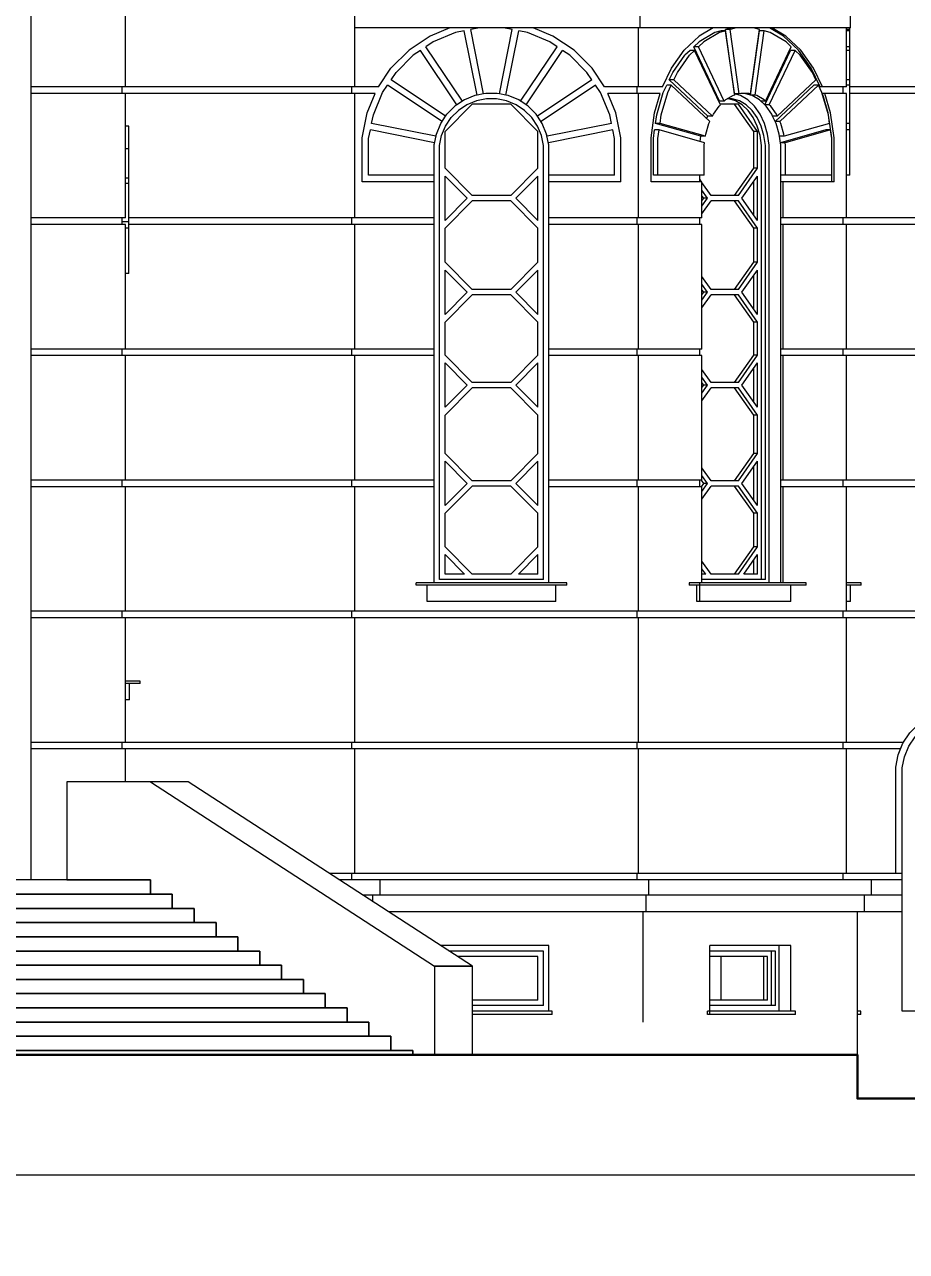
# Model space of a CAD drawing. Header units: millimetres. Extents: x -4890 to 184123, y 36 to 148549.
# Drawn here: x 157635 to 165708, y 104319 to 115549 of the extents above; entities that cross this region are included whole.
import ezdxf

# ---------------------------------------------------------------- set-up
doc = ezdxf.new("R2010")
doc.units = ezdxf.units.MM
for name, color, linetype, lineweight in [('Dimension', 4, 'Continuous', 5), ('Wall_General', 5, 'Continuous', 30), ('Wall_Satelit', 253, 'Continuous', 5)]:
    doc.layers.add(name, color=color, linetype=linetype, lineweight=lineweight)
doc.styles.add('OK300', font='isocpeur.ttf', dxfattribs={"width": 0.7, "height": 300})
doc.dimstyles.new('OK100', dxfattribs={"dimtxt": 300, "dimasz": 150, "dimexe": 150, "dimexo": 150, "dimgap": 150, "dimtad": 1, "dimdec": 0, "dimzin": 0, "dimdsep": 46, "dimtxsty": 'OK300', "dimblk": 'ARCHTICK', "dimcen": 150, "dimdle": 150, "dimclrd": 256, "dimclre": 256, "dimclrt": 256, "dimadec": 0, "dimazin": 0, "dimtfac": 1, "dimtdec": 0, "dimtofl": 0, "dimtmove": 0, "dimatfit": 3, "dimldrblk": 'DOT', "dimfxl": 1, "dimtolj": 1, "dimtzin": 0, "dimlwd": -1, "dimlwe": -1, "dimarcsym": 0})

# ---------------------------------------------------------------- blocks, each defined once
blk = doc.blocks.new('_ArchTick')
at = {"color": 0, "linetype": 'ByBlock', "const_width": 0.15}
blk.add_lwpolyline([(-0.5, -0.5), (0.5, 0.5)], dxfattribs=at)
blk = doc.blocks.new('*D118')
at = {"layer": 'Defpoints', "color": 0, "transparency": 16777216}
for p in [(175110, 105019), (138810, 104319), (175110, 104319)]:
    blk.add_point(p, dxfattribs=at)
at = {"layer": 'Dimension', "transparency": 16777216}
for p, q in [((138810, 104469), (138810, 105169)), ((175110, 104469), (175110, 105169)), ((138660, 105019), (175260, 105019))]:
    blk.add_line(p, q, dxfattribs=at)
at = {"layer": 'Dimension', "transparency": 16777216, "xscale": 150, "yscale": 150, "zscale": 150, "rotation": 180}
blk.add_blockref('_ArchTick', (138810, 105019), dxfattribs=at)
at = {"layer": 'Dimension', "transparency": 16777216, "xscale": 150, "yscale": 150, "zscale": 150}
blk.add_blockref('_ArchTick', (175110, 105019), dxfattribs=at)
at = {"layer": 'Dimension', "transparency": 16777216, "insert": (156960, 105319), "char_height": 300, "attachment_point": 5, "style": 'OK300'}
blk.add_mtext('\\A1;36300', dxfattribs=at)
blk = doc.blocks.new('_Dot')
at = {"layer": 'Dimension', "color": 0, "lineweight": -2}
blk.add_line((-0.5, 0), (-1, 0), dxfattribs=at)
at = {"layer": 'Dimension', "color": 0, "const_width": 0.5}
blk.add_lwpolyline([(-0.25, 0, 1), (0.25, 0, 1)], format="xyb", close=True, dxfattribs=at)

msp = doc.modelspace()

# ---------------------------------------------------------------- linework, layer by layer
at = {"layer": 'Wall_General'}
msp.add_lwpolyline([(184122.7, 105719), (165259.7, 105719), (165259.7, 106119), (144159.7, 106119), (144159.7, 105719), (135534.7, 105719)], dxfattribs=at)
at = {"layer": 'Wall_Satelit'}
for p, q in [((157694.7, 107719), (157694.7, 119794)), ((158559.7, 114979), (158559.7, 116119)), ((160659.7, 114979), (160659.7, 116119)), ((163270.4, 115519), (163270.4, 115669)), ((165194.7, 115519), (165194.7, 115669)), ((163270.4, 115519), (160659.7, 115519)), ((161529.1, 115519), (161348.4, 115444.1)), ((161581.5, 115475.8), (161376.8, 115391)), ((161660.8, 115491.6), (161581.5, 115475.8)), ((161777.8, 114903.1), (161660.8, 115491.6)), ((161798.9, 115519), (161719.6, 115503.2)), ((161836.7, 114914.8), (161719.6, 115503.2)), ((161982.7, 114914.8), (162099.7, 115503.2)), ((162099.7, 115503.2), (162020.5, 115519)), ((162041.5, 114903.1), (162158.6, 115491.6)), ((162237.8, 115475.8), (162158.6, 115491.6)), ((162442.6, 115391), (162237.8, 115475.8)), ((162471, 115444.1), (162290.2, 115519)), ((163255.9, 114979), (163255.9, 115519)), ((165194.7, 115519), (163270.4, 115519)), ((163954.5, 115475.8), (163809.8, 115391)), ((163938.7, 115519), (163810.9, 115444.1)), ((163996.9, 115475.8), (163852.2, 115391)), ((164010.6, 115491.6), (163954.5, 115475.8)), ((164053, 115491.6), (163996.9, 115475.8)), ((164053, 115491.6), (164010.6, 115491.6)), ((164108.2, 115519), (164052.2, 115503.2)), ((164094.6, 115503.2), (164052.2, 115503.2)), ((164134.9, 114914.8), (164052.2, 115503.2)), ((164135.8, 114903.1), (164053, 115491.6)), ((164150.6, 115519), (164094.6, 115503.2)), ((164177.4, 114914.8), (164094.6, 115503.2)), ((164279.8, 114903.1), (164362.6, 115491.6)), ((164280.6, 114914.8), (164363.4, 115503.2)), ((164363.4, 115503.2), (164307.3, 115519)), ((164322.2, 114903.1), (164405, 115491.6)), ((164405, 115491.6), (164362.6, 115491.6)), ((164461, 115475.8), (164405, 115491.6)), ((164583.5, 115444.1), (164455.7, 115519)), ((164605.8, 115391), (164461, 115475.8)), ((164604.7, 115444.1), (164476.9, 115519)), ((165159.7, 114979), (165159.7, 115519)), ((165189.7, 115503.2), (165159.7, 115503.2)), ((165189.7, 115491.6), (165159.7, 115491.6)), ((165189.7, 115503.2), (165189.7, 115519)), ((165189.7, 115491.6), (165189.7, 115503.2)), ((165189.7, 115475.8), (165189.7, 115491.6)), ((165189.7, 115391), (165189.7, 115475.8)), ((161348.4, 115444.1), (161154.3, 115314.5)), ((161376.8, 115391), (161309.6, 115346.1)), ((161642.9, 114847.2), (161309.6, 115346.1)), ((162176.4, 114847.2), (162509.7, 115346.1)), ((162509.7, 115346.1), (162442.6, 115391)), ((162665.1, 115314.5), (162471, 115444.1)), ((163810.9, 115444.1), (163673.6, 115314.5)), ((163809.8, 115391), (163762.2, 115346.1)), ((163804.7, 115346.1), (163762.2, 115346.1)), ((163998, 114847.2), (163762.2, 115346.1)), ((163852.2, 115391), (163804.7, 115346.1)), ((164040.4, 114847.2), (163804.7, 115346.1)), ((164417.6, 114847.2), (164653.3, 115346.1)), ((164720.7, 115314.5), (164583.5, 115444.1)), ((164741.9, 115314.5), (164604.7, 115444.1)), ((164653.3, 115346.1), (164605.8, 115391)), ((165189.7, 115346.1), (165159.7, 115346.1)), ((165189.7, 115346.1), (165189.7, 115391)), ((165189.7, 115312.7), (165189.7, 115346.1)), ((160989.2, 115149.4), (161154.3, 115314.5)), ((161035.8, 115111.1), (161192.5, 115267.9)), ((161259.7, 115312.7), (161192.5, 115267.9)), ((161593.1, 114813.9), (161259.7, 115312.7)), ((162226.3, 114813.9), (162559.6, 115312.7)), ((162626.8, 115267.9), (162559.6, 115312.7)), ((162783.5, 115111.1), (162626.8, 115267.9)), ((162830.1, 115149.4), (162665.1, 115314.5)), ((163556.9, 115149.4), (163673.6, 115314.5)), ((163568.7, 115111.1), (163679.5, 115267.9)), ((163611.1, 115111.1), (163721.9, 115267.9)), ((163727, 115312.7), (163679.5, 115267.9)), ((163769.4, 115312.7), (163721.9, 115267.9)), ((163769.4, 115312.7), (163727, 115312.7)), ((164005.1, 114813.9), (163769.4, 115312.7)), ((164410.4, 114813.9), (164646.1, 115312.7)), ((164452.9, 114813.9), (164688.6, 115312.7)), ((164688.6, 115312.7), (164646.1, 115312.7)), ((164736.1, 115267.9), (164688.6, 115312.7)), ((164837.4, 115149.4), (164720.7, 115314.5)), ((164846.9, 115111.1), (164736.1, 115267.9)), ((164858.6, 115149.4), (164741.9, 115314.5)), ((165189.7, 115312.7), (165159.7, 115312.7)), ((165189.7, 115267.9), (165189.7, 115312.7)), ((165189.7, 115111.1), (165189.7, 115267.9)), ((160875.4, 114979), (160989.2, 115149.4)), ((160990.9, 115044), (161035.8, 115111.1)), ((162828.4, 115044), (162783.5, 115111.1)), ((162944, 114979), (162830.1, 115149.4)), ((163476.4, 114979), (163556.9, 115149.4)), ((163536.9, 115044), (163568.7, 115111.1)), ((163579.3, 115044), (163611.1, 115111.1)), ((164917.9, 114979), (164837.4, 115149.4)), ((164878.6, 115044), (164846.9, 115111.1)), ((164939.1, 114979), (164858.6, 115149.4)), ((165189.7, 115044), (165189.7, 115111.1)), ((161489.8, 114710.6), (160990.9, 115044)), ((162828.4, 115044), (162329.5, 114710.6)), ((163579.3, 115044), (163536.9, 115044)), ((163889.7, 114710.6), (163536.9, 115044)), ((163932.1, 114710.6), (163579.3, 115044)), ((164878.6, 115044), (164525.9, 114710.6)), ((165189.7, 115044), (165159.7, 115044)), ((165189.7, 114994.1), (165189.7, 115044)), ((158559.7, 114979), (157694.7, 114979)), ((158559.7, 114919), (157694.7, 114919)), ((158529.7, 114919), (158529.7, 114979)), ((160659.7, 114979), (158559.7, 114979)), ((158559.7, 113779), (158559.7, 114919)), ((160659.7, 114919), (158559.7, 114919)), ((160629.7, 114919), (160629.7, 114979)), ((160875.4, 114979), (160659.7, 114979)), ((160659.7, 113779), (160659.7, 114919)), ((160844.5, 114919), (160659.7, 114919)), ((160770.2, 114739.6), (160844.5, 114919)), ((160827.9, 114722.1), (160912.7, 114926.9)), ((160912.7, 114926.9), (160957.6, 114994.1)), ((161456.5, 114660.7), (160957.6, 114994.1)), ((161756.5, 114898.8), (161661, 114859.3)), ((161777.8, 114903.1), (161756.5, 114898.8)), ((161836.7, 114914.8), (161777.8, 114903.1)), ((161858, 114919), (161836.7, 114914.8)), ((161961.4, 114919), (161858, 114919)), ((161982.7, 114914.8), (161961.4, 114919)), ((162041.5, 114903.1), (161982.7, 114914.8)), ((162062.8, 114898.8), (162041.5, 114903.1)), ((162158.4, 114859.3), (162062.8, 114898.8)), ((162861.7, 114994.1), (162362.9, 114660.7)), ((162906.6, 114926.9), (162861.7, 114994.1)), ((162991.4, 114722.1), (162906.6, 114926.9)), ((163255.9, 114979), (162944, 114979)), ((163255.9, 114919), (162974.8, 114919)), ((163049.1, 114739.6), (162974.8, 114919)), ((163243.4, 114919), (163243.4, 114979)), ((163476.4, 114979), (163255.9, 114979)), ((163255.9, 113779), (163255.9, 114919)), ((163454.6, 114919), (163255.9, 114919)), ((163402.1, 114739.6), (163454.6, 114919)), ((163421.6, 114722.1), (163481.6, 114926.9)), ((163464.1, 114722.1), (163524, 114926.9)), ((163481.6, 114926.9), (163513.3, 114994.1)), ((163555.8, 114994.1), (163513.3, 114994.1)), ((163524, 114926.9), (163555.8, 114994.1)), ((163908.5, 114660.7), (163555.8, 114994.1)), ((164120.7, 114898.8), (164053.1, 114859.3)), ((164135.8, 114903.1), (164120.7, 114898.8)), ((164188.8, 114898.8), (164134.2, 114914.2)), ((164177.4, 114914.8), (164134.9, 114914.8)), ((164192.4, 114919), (164177.4, 114914.8)), ((164256.3, 114859.3), (164188.8, 114898.8)), ((164265.5, 114919), (164192.4, 114919)), ((164238.2, 114914.8), (164223.1, 114919)), ((164280.6, 114914.8), (164238.2, 114914.8)), ((164279.8, 114903.1), (164238.2, 114914.8)), ((164280.6, 114914.8), (164265.5, 114919)), ((164322.2, 114903.1), (164279.8, 114903.1)), ((164294.8, 114898.8), (164279.8, 114903.1)), ((164294.8, 114898.8), (164279.9, 114903.1)), ((164362.4, 114859.3), (164294.8, 114898.8)), ((164337.3, 114898.8), (164322.2, 114903.1)), ((164404.8, 114859.3), (164337.3, 114898.8)), ((164859.8, 114994.1), (164507, 114660.7)), ((164902.2, 114994.1), (164549.4, 114660.7)), ((164902.2, 114994.1), (164859.8, 114994.1)), ((164933.9, 114926.9), (164902.2, 114994.1)), ((164939.1, 114979), (164917.9, 114979)), ((164993.9, 114722.1), (164933.9, 114926.9)), ((165159.7, 114979), (164939.1, 114979)), ((164961, 114919), (164939.7, 114919)), ((164992.3, 114739.6), (164939.7, 114919)), ((165159.7, 114919), (164961, 114919)), ((165013.5, 114739.6), (164961, 114919)), ((165129.7, 114919), (165129.7, 114979)), ((165189.7, 114994.1), (165159.7, 114994.1)), ((165159.7, 113779), (165159.7, 114919)), ((165189.7, 114926.9), (165189.7, 114994.1)), ((167229.7, 114979), (165189.7, 114979)), ((165189.7, 114722.1), (165189.7, 114926.9)), ((167064.7, 114919), (165189.7, 114919)), ((161484.7, 114570.1), (161733.6, 114819)), ((161501.9, 114728.7), (161575, 114801.8)), ((161593.1, 114813.9), (161575, 114801.8)), ((161661, 114859.3), (161593.1, 114813.9)), ((161684.7, 114815), (161606.9, 114763)), ((161661, 114859.3), (161642.9, 114847.2)), ((161771.1, 114850.7), (161684.7, 114815)), ((162085.7, 114819), (161733.6, 114819)), ((161862.9, 114869), (161771.1, 114850.7)), ((161956.5, 114869), (161862.9, 114869)), ((162048.2, 114850.7), (161956.5, 114869)), ((162134.7, 114815), (162048.2, 114850.7)), ((162334.7, 114570.1), (162085.7, 114819)), ((162212.5, 114763), (162134.7, 114815)), ((162226.3, 114813.9), (162158.4, 114859.3)), ((162176.4, 114847.2), (162158.4, 114859.3)), ((162244.3, 114801.8), (162226.3, 114813.9)), ((162317.5, 114728.7), (162244.3, 114801.8)), ((163940.6, 114728.7), (163992.3, 114801.8)), ((163998, 114847.2), (163992, 114841.6)), ((164005.1, 114813.9), (163992.3, 114801.8)), ((164040.4, 114847.2), (163998, 114847.2)), ((164169.6, 114819), (164002.7, 114819)), ((164053.1, 114859.3), (164040.4, 114847.2)), ((164113.6, 114869), (164069.8, 114869)), ((164143.1, 114850.7), (164078.2, 114869)), ((164178.5, 114850.7), (164113.6, 114869)), ((164310.3, 114570.1), (164134.3, 114819)), ((164204.2, 114815), (164143.1, 114850.7)), ((164345.7, 114570.1), (164169.6, 114819)), ((164239.6, 114815), (164178.5, 114850.7)), ((164259.2, 114763), (164204.2, 114815)), ((164294.6, 114763), (164239.6, 114815)), ((164317.1, 114801.8), (164256.3, 114859.3)), ((164368.8, 114728.7), (164317.1, 114801.8)), ((164410.4, 114813.9), (164362.4, 114859.3)), ((164375.2, 114847.2), (164362.4, 114859.3)), ((164417.6, 114847.2), (164375.2, 114847.2)), ((164417.6, 114847.2), (164404.8, 114859.3)), ((164452.9, 114813.9), (164410.4, 114813.9)), ((164423.2, 114801.8), (164410.4, 114813.9)), ((164423.2, 114801.8), (164410.4, 114813.9)), ((164474.9, 114728.7), (164423.2, 114801.8)), ((164465.6, 114801.8), (164452.9, 114813.9)), ((164517.3, 114728.7), (164465.6, 114801.8)), ((160724.7, 114510.7), (160770.2, 114739.6)), ((160812.1, 114642.9), (160827.9, 114722.1)), ((161444.4, 114642.7), (161489.8, 114710.6)), ((161444.4, 114642.7), (161456.5, 114660.7)), ((161488.7, 114619), (161540.7, 114696.8)), ((161489.8, 114710.6), (161501.9, 114728.7)), ((161606.9, 114763), (161540.7, 114696.8)), ((162278.6, 114696.8), (162212.5, 114763)), ((162330.6, 114619), (162278.6, 114696.8)), ((162329.5, 114710.6), (162317.5, 114728.7)), ((162374.9, 114642.7), (162329.5, 114710.6)), ((162374.9, 114642.7), (162362.9, 114660.7)), ((163007.2, 114642.9), (162991.4, 114722.1)), ((163094.7, 114510.7), (163049.1, 114739.6)), ((163369.8, 114510.7), (163402.1, 114739.6)), ((163410.5, 114642.9), (163421.6, 114722.1)), ((163452.9, 114642.9), (163464.1, 114722.1)), ((163879.2, 114688.5), (163889.7, 114710.6)), ((163932.1, 114710.6), (163889.7, 114710.6)), ((163900, 114642.7), (163908.5, 114660.7)), ((163932.1, 114710.6), (163940.6, 114728.7)), ((164306, 114696.8), (164259.2, 114763)), ((164341.4, 114696.8), (164294.6, 114763)), ((164342.8, 114619), (164306, 114696.8)), ((164378.1, 114619), (164341.4, 114696.8)), ((164409.5, 114642.7), (164368.8, 114728.7)), ((164483.4, 114710.6), (164474.9, 114728.7)), ((164483.4, 114710.6), (164474.9, 114728.7)), ((164525.9, 114710.6), (164483.4, 114710.6)), ((164515.5, 114642.7), (164483.4, 114710.6)), ((164549.4, 114660.7), (164507, 114660.7)), ((164515.5, 114642.7), (164507, 114660.7)), ((164525.9, 114710.6), (164517.3, 114728.7)), ((164558, 114642.7), (164549.4, 114660.7)), ((165024.5, 114510.7), (164992.3, 114739.6)), ((165005.1, 114642.9), (164993.9, 114722.1)), ((165045.7, 114510.7), (165013.5, 114739.6)), ((165189.7, 114642.9), (165189.7, 114722.1)), ((158589.7, 114619), (158559.7, 114619)), ((158589.7, 114603.2), (158589.7, 114619)), ((158589.7, 114591.6), (158589.7, 114603.2)), ((158589.7, 114575.8), (158589.7, 114591.6)), ((158589.7, 114491), (158589.7, 114575.8)), ((160784.7, 114504.8), (160800.4, 114584.1)), ((161388.9, 114467), (160800.4, 114584.1)), ((161400.6, 114525.9), (160812.1, 114642.9)), ((161384.7, 114445.7), (161404.8, 114547.1)), ((161400.6, 114525.9), (161404.8, 114547.1)), ((161404.8, 114547.1), (161444.4, 114642.7)), ((161452.9, 114532.6), (161488.7, 114619)), ((161484.7, 114233), (161484.7, 114570.1)), ((162366.4, 114532.6), (162330.6, 114619)), ((162334.7, 114233), (162334.7, 114570.1)), ((162414.5, 114547.1), (162374.9, 114642.7)), ((162434.7, 114445.7), (162414.5, 114547.1)), ((162418.7, 114525.9), (162414.5, 114547.1)), ((163007.2, 114642.9), (162418.7, 114525.9)), ((163018.9, 114584.1), (162430.4, 114467)), ((163034.7, 114504.8), (163018.9, 114584.1)), ((163391.1, 114504.8), (163402.2, 114584.1)), ((163444.6, 114584.1), (163402.2, 114584.1)), ((163452.9, 114642.9), (163410.5, 114642.9)), ((163826.6, 114525.9), (163410.5, 114642.9)), ((163433.5, 114504.8), (163444.6, 114584.1)), ((163860.7, 114467), (163444.6, 114584.1)), ((163869, 114525.9), (163452.9, 114642.9)), ((163869, 114525.9), (163872, 114547.1)), ((163872, 114547.1), (163900, 114642.7)), ((164310.3, 114233), (164310.3, 114570.1)), ((164345.7, 114570.1), (164310.3, 114570.1)), ((164368.1, 114532.6), (164342.8, 114619)), ((164345.7, 114233), (164345.7, 114570.1)), ((164403.5, 114532.6), (164378.1, 114619)), ((164437.5, 114547.1), (164409.5, 114642.7)), ((164451.7, 114445.7), (164437.5, 114547.1)), ((164543.5, 114547.1), (164515.5, 114642.7)), ((164557.8, 114445.7), (164543.5, 114547.1)), ((164546.5, 114525.9), (164543.5, 114547.1)), ((164970.9, 114584.1), (164554.8, 114467)), ((164586, 114547.1), (164558, 114642.7)), ((164588.9, 114525.9), (164586, 114547.1)), ((165005.1, 114642.9), (164588.9, 114525.9)), ((165013.3, 114584.1), (164597.2, 114467)), ((165013.3, 114584.1), (164970.9, 114584.1)), ((165024.5, 114504.8), (165013.3, 114584.1)), ((165189.7, 114642.9), (165159.7, 114642.9)), ((165189.7, 114584.1), (165159.7, 114584.1)), ((165189.7, 114584.1), (165189.7, 114642.9)), ((165189.7, 114504.8), (165189.7, 114584.1)), ((158589.7, 114446.1), (158589.7, 114491)), ((158589.7, 114412.7), (158589.7, 114446.1)), ((160724.7, 114109), (160724.7, 114510.7)), ((160784.7, 114169), (160784.7, 114504.8)), ((161384.7, 114445.7), (161388.9, 114467)), ((161384.7, 114169), (161384.7, 114445.7)), ((161434.7, 114440.8), (161452.9, 114532.6)), ((161434.7, 110469), (161434.7, 114440.8)), ((162384.7, 114440.8), (162366.4, 114532.6)), ((162384.7, 110469), (162384.7, 114440.8)), ((162434.7, 114445.7), (162430.4, 114467)), ((162434.7, 114169), (162434.7, 114445.7)), ((163034.7, 114169), (163034.7, 114504.8)), ((163094.7, 114109), (163094.7, 114510.7)), ((163369.8, 114109), (163369.8, 114510.7)), ((163391.1, 114169), (163391.1, 114504.8)), ((163433.5, 114169), (163433.5, 114504.8)), ((163819.9, 114478.5), (163826.6, 114525.9)), ((163869, 114525.9), (163826.6, 114525.9)), ((163857.8, 114445.7), (163860.7, 114467)), ((163857.8, 114169), (163857.8, 114445.7)), ((164381, 114440.8), (164368.1, 114532.6)), ((164381, 110469), (164381, 114440.8)), ((164416.4, 114440.8), (164403.5, 114532.6)), ((164416.4, 110469), (164416.4, 114440.8)), ((164451.7, 110439), (164451.7, 114445.7)), ((164588.9, 114525.9), (164546.5, 114525.9)), ((164597.2, 114467), (164554.8, 114467)), ((164557.8, 114445.7), (164554.8, 114467)), ((164557.8, 110439), (164557.8, 114445.7)), ((164600.2, 114445.7), (164597.2, 114467)), ((164600.2, 114169), (164600.2, 114445.7)), ((165024.5, 114169), (165024.5, 114504.8)), ((165045.7, 114109), (165045.7, 114510.7)), ((165189.7, 114169), (165189.7, 114504.8)), ((158589.7, 114412.7), (158559.7, 114412.7)), ((158589.7, 114367.9), (158589.7, 114412.7)), ((158589.7, 114211.1), (158589.7, 114367.9)), ((158589.7, 114144), (158589.7, 114211.1)), ((161733.6, 113984), (161484.7, 114233)), ((162334.7, 114233), (162085.7, 113984)), ((164134.3, 113984), (164310.3, 114233)), ((164169.6, 113984), (164345.7, 114233)), ((164345.7, 114233), (164310.3, 114233)), ((158589.7, 114144), (158559.7, 114144)), ((158589.7, 114094.1), (158589.7, 114144)), ((161384.7, 114109), (160724.7, 114109)), ((161384.7, 114169), (160784.7, 114169)), ((161384.7, 114109), (161384.7, 114169)), ((161384.7, 113779), (161384.7, 114109)), ((161484.7, 113755.8), (161484.7, 114162.3)), ((161687.9, 113959), (161484.7, 114162.3)), ((162131.4, 113959), (162334.7, 114162.3)), ((162334.7, 113755.8), (162334.7, 114162.3)), ((162434.7, 114109), (162434.7, 114169)), ((163034.7, 114169), (162434.7, 114169)), ((162434.7, 113779), (162434.7, 114109)), ((163094.7, 114109), (162434.7, 114109)), ((163836.5, 114109), (163369.8, 114109)), ((163433.5, 114169), (163391.1, 114169)), ((163857.8, 114169), (163433.5, 114169)), ((163815.3, 114109), (163815.3, 114169)), ((163832.3, 114109), (163815.3, 114133)), ((163836.5, 113779), (163836.5, 114109)), ((163920.7, 113984), (163836.5, 114103)), ((164201.9, 113959), (164345.7, 114162.3)), ((164310.3, 113805.8), (164310.3, 114112.3)), ((164345.7, 113755.8), (164345.7, 114162.3)), ((164600.2, 114169), (164557.8, 114169)), ((164579, 114109), (164557.8, 114109)), ((164579, 113779), (164579, 114109)), ((165045.7, 114109), (164579, 114109)), ((165024.5, 114169), (164600.2, 114169)), ((165024.5, 114109), (165024.5, 114169)), ((165189.7, 114169), (165159.7, 114169)), ((158589.7, 114094.1), (158559.7, 114094.1)), ((158589.7, 114026.9), (158589.7, 114094.1)), ((158589.7, 113822.1), (158589.7, 114026.9)), ((163888.3, 113959), (163836.5, 114032.3)), ((161484.7, 113755.8), (161687.9, 113959)), ((161484.7, 113685.1), (161733.6, 113934)), ((162085.7, 113984), (161733.6, 113984)), ((162085.7, 113934), (161733.6, 113934)), ((162334.7, 113685.1), (162085.7, 113934)), ((162334.7, 113755.8), (162131.4, 113959)), ((163853, 113959), (163836.5, 113982.3)), ((163836.5, 113885.8), (163888.3, 113959)), ((163836.5, 113935.8), (163853, 113959)), ((163836.5, 113815.1), (163920.7, 113934)), ((163888.3, 113959), (163853, 113959)), ((164169.6, 113984), (163920.7, 113984)), ((164169.6, 113934), (163920.7, 113934)), ((164310.3, 113685.1), (164134.3, 113934)), ((164345.7, 113685.1), (164169.6, 113934)), ((164345.7, 113755.8), (164201.9, 113959)), ((158559.7, 113779), (157694.7, 113779)), ((158529.7, 113719), (158529.7, 113779)), ((158589.7, 113742.9), (158589.7, 113822.1)), ((160659.7, 113779), (158589.7, 113779)), ((160629.7, 113719), (160629.7, 113779)), ((161384.7, 113779), (160659.7, 113779)), ((161384.7, 113719), (161384.7, 113779)), ((162434.7, 113719), (162434.7, 113779)), ((163255.9, 113779), (162434.7, 113779)), ((163243.4, 113719), (163243.4, 113779)), ((163836.5, 113779), (163255.9, 113779)), ((163815.3, 113719), (163815.3, 113779)), ((164579, 113779), (164557.8, 113779)), ((165159.7, 113779), (164579, 113779)), ((165129.7, 113719), (165129.7, 113779)), ((171159.7, 113779), (165159.7, 113779)), ((158559.7, 113719), (157694.7, 113719)), ((158589.7, 113742.9), (158529.7, 113742.9)), ((158559.7, 112579), (158559.7, 113719)), ((158589.7, 113684.1), (158559.7, 113684.1)), ((158589.7, 113684.1), (158589.7, 113742.9)), ((160659.7, 113719), (158589.7, 113719)), ((158589.7, 113604.8), (158589.7, 113684.1)), ((160659.7, 112579), (160659.7, 113719)), ((161384.7, 113719), (160659.7, 113719)), ((161384.7, 112579), (161384.7, 113719)), ((161484.7, 113373), (161484.7, 113685.1)), ((162334.7, 113373), (162334.7, 113685.1)), ((162434.7, 112579), (162434.7, 113719)), ((163255.9, 113719), (162434.7, 113719)), ((163255.9, 112579), (163255.9, 113719)), ((163836.5, 113719), (163255.9, 113719)), ((163836.5, 112579), (163836.5, 113719)), ((164310.3, 113373), (164310.3, 113685.1)), ((164345.7, 113685.1), (164310.3, 113685.1)), ((164345.7, 113373), (164345.7, 113685.1)), ((164579, 113719), (164557.8, 113719)), ((164579, 112579), (164579, 113719)), ((165159.7, 113719), (164579, 113719)), ((165159.7, 112579), (165159.7, 113719)), ((167374.1, 113719), (165159.7, 113719)), ((158589.7, 113269), (158589.7, 113604.8)), ((161733.6, 113124), (161484.7, 113373)), ((162334.7, 113373), (162085.7, 113124)), ((164134.3, 113124), (164310.3, 113373)), ((164169.6, 113124), (164345.7, 113373)), ((164345.7, 113373), (164310.3, 113373)), ((158589.7, 113269), (158559.7, 113269)), ((161484.7, 112895.8), (161484.7, 113302.3)), ((161687.9, 113099), (161484.7, 113302.3)), ((162131.4, 113099), (162334.7, 113302.3)), ((162334.7, 112895.8), (162334.7, 113302.3)), ((163920.7, 113124), (163836.5, 113243)), ((164201.9, 113099), (164345.7, 113302.3)), ((164310.3, 112945.8), (164310.3, 113252.3)), ((164345.7, 112895.8), (164345.7, 113302.3)), ((161484.7, 112895.8), (161687.9, 113099)), ((162085.7, 113124), (161733.6, 113124)), ((162334.7, 112895.8), (162131.4, 113099)), ((163888.3, 113099), (163836.5, 113172.3)), ((163853, 113099), (163836.5, 113122.3)), ((163836.5, 113025.8), (163888.3, 113099)), ((163836.5, 113075.8), (163853, 113099)), ((163888.3, 113099), (163853, 113099)), ((164169.6, 113124), (163920.7, 113124)), ((164345.7, 112895.8), (164201.9, 113099)), ((161484.7, 112825.1), (161733.6, 113074)), ((162085.7, 113074), (161733.6, 113074)), ((162334.7, 112825.1), (162085.7, 113074)), ((163836.5, 112955.1), (163920.7, 113074)), ((164169.6, 113074), (163920.7, 113074)), ((164310.3, 112825.1), (164134.3, 113074)), ((164345.7, 112825.1), (164169.6, 113074)), ((161484.7, 112523), (161484.7, 112825.1)), ((162334.7, 112523), (162334.7, 112825.1)), ((164310.3, 112523), (164310.3, 112825.1)), ((164345.7, 112825.1), (164310.3, 112825.1)), ((164345.7, 112523), (164345.7, 112825.1)), ((158559.7, 112579), (157694.7, 112579)), ((158529.7, 112519), (158529.7, 112579)), ((160659.7, 112579), (158559.7, 112579)), ((160629.7, 112519), (160629.7, 112579)), ((161384.7, 112579), (160659.7, 112579)), ((161384.7, 112519), (161384.7, 112579)), ((162434.7, 112519), (162434.7, 112579)), ((163255.9, 112579), (162434.7, 112579)), ((163243.4, 112519), (163243.4, 112579)), ((163836.5, 112579), (163255.9, 112579)), ((163815.3, 112519), (163815.3, 112579)), ((164579, 112579), (164557.8, 112579)), ((165159.7, 112579), (164579, 112579)), ((165129.7, 112519), (165129.7, 112579)), ((166569.7, 112579), (165159.7, 112579)), ((158559.7, 112519), (157694.7, 112519)), ((158559.7, 111379), (158559.7, 112519)), ((160659.7, 112519), (158559.7, 112519)), ((160659.7, 111379), (160659.7, 112519)), ((161384.7, 112519), (160659.7, 112519)), ((161384.7, 111379), (161384.7, 112519)), ((161733.6, 112274), (161484.7, 112523)), ((161484.7, 112045.8), (161484.7, 112452.3)), ((161687.9, 112249), (161484.7, 112452.3)), ((162334.7, 112523), (162085.7, 112274)), ((162131.4, 112249), (162334.7, 112452.3)), ((162334.7, 112045.8), (162334.7, 112452.3)), ((162434.7, 111379), (162434.7, 112519)), ((163255.9, 112519), (162434.7, 112519)), ((163255.9, 111379), (163255.9, 112519)), ((163836.5, 112519), (163255.9, 112519)), ((163836.5, 111379), (163836.5, 112519)), ((164134.3, 112274), (164310.3, 112523)), ((164169.6, 112274), (164345.7, 112523)), ((164201.9, 112249), (164345.7, 112452.3)), ((164345.7, 112523), (164310.3, 112523)), ((164345.7, 112045.8), (164345.7, 112452.3)), ((164579, 112519), (164557.8, 112519)), ((164579, 111379), (164579, 112519)), ((165159.7, 112519), (164579, 112519)), ((165159.7, 111379), (165159.7, 112519)), ((166569.7, 112519), (165159.7, 112519)), ((163920.7, 112274), (163836.5, 112393)), ((163888.3, 112249), (163836.5, 112322.3)), ((164310.3, 112095.8), (164310.3, 112402.3)), ((161484.7, 112045.8), (161687.9, 112249)), ((161484.7, 111975.1), (161733.6, 112224)), ((162085.7, 112274), (161733.6, 112274)), ((162085.7, 112224), (161733.6, 112224)), ((162334.7, 111975.1), (162085.7, 112224)), ((162334.7, 112045.8), (162131.4, 112249)), ((163853, 112249), (163836.5, 112272.3)), ((163836.5, 112175.8), (163888.3, 112249)), ((163836.5, 112225.8), (163853, 112249)), ((163836.5, 112105.1), (163920.7, 112224)), ((163888.3, 112249), (163853, 112249)), ((164169.6, 112274), (163920.7, 112274)), ((164169.6, 112224), (163920.7, 112224)), ((164310.3, 111975.1), (164134.3, 112224)), ((164345.7, 111975.1), (164169.6, 112224)), ((164345.7, 112045.8), (164201.9, 112249)), ((161484.7, 111623), (161484.7, 111975.1)), ((162334.7, 111623), (162334.7, 111975.1)), ((164310.3, 111623), (164310.3, 111975.1)), ((164345.7, 111975.1), (164310.3, 111975.1)), ((164345.7, 111623), (164345.7, 111975.1)), ((161733.6, 111374), (161484.7, 111623)), ((161484.7, 111145.8), (161484.7, 111552.3)), ((161687.9, 111349), (161484.7, 111552.3)), ((162334.7, 111623), (162085.7, 111374)), ((162131.4, 111349), (162334.7, 111552.3)), ((162334.7, 111145.8), (162334.7, 111552.3)), ((164134.3, 111374), (164310.3, 111623)), ((164169.6, 111374), (164345.7, 111623)), ((164201.9, 111349), (164345.7, 111552.3)), ((164345.7, 111623), (164310.3, 111623)), ((164345.7, 111145.8), (164345.7, 111552.3)), ((163920.7, 111374), (163836.5, 111493)), ((163888.3, 111349), (163836.5, 111422.3)), ((164310.3, 111195.8), (164310.3, 111502.3)), ((158559.7, 111379), (157694.7, 111379)), ((158559.7, 111319), (157694.7, 111319)), ((158529.7, 111319), (158529.7, 111379)), ((160659.7, 111379), (158559.7, 111379)), ((158559.7, 110179), (158559.7, 111319)), ((160659.7, 111319), (158559.7, 111319)), ((160629.7, 111319), (160629.7, 111379)), ((161384.7, 111379), (160659.7, 111379)), ((160659.7, 110179), (160659.7, 111319)), ((161384.7, 111319), (160659.7, 111319)), ((161384.7, 111319), (161384.7, 111379)), ((161384.7, 110439), (161384.7, 111319)), ((161484.7, 111145.8), (161687.9, 111349)), ((161484.7, 111075.1), (161733.6, 111324)), ((162085.7, 111374), (161733.6, 111374)), ((162085.7, 111324), (161733.6, 111324)), ((162334.7, 111075.1), (162085.7, 111324)), ((162334.7, 111145.8), (162131.4, 111349)), ((162434.7, 111319), (162434.7, 111379)), ((163255.9, 111379), (162434.7, 111379)), ((162434.7, 110439), (162434.7, 111319)), ((163255.9, 111319), (162434.7, 111319)), ((163243.4, 111319), (163243.4, 111379)), ((163836.5, 111379), (163255.9, 111379)), ((163255.9, 110179), (163255.9, 111319)), ((163836.5, 111319), (163255.9, 111319)), ((163815.3, 111319), (163815.3, 111379)), ((163853, 111349), (163831.8, 111379)), ((163831.8, 111319), (163853, 111349)), ((163836.5, 111275.8), (163888.3, 111349)), ((163836.5, 111205.1), (163920.7, 111324)), ((163836.5, 110439), (163836.5, 111319)), ((163888.3, 111349), (163853, 111349)), ((164169.6, 111374), (163920.7, 111374)), ((164169.6, 111324), (163920.7, 111324)), ((164310.3, 111075.1), (164134.3, 111324)), ((164345.7, 111075.1), (164169.6, 111324)), ((164345.7, 111145.8), (164201.9, 111349)), ((164579, 111379), (164557.8, 111379)), ((164557.8, 110439), (164557.8, 111319)), ((164579, 111319), (164557.8, 111319)), ((165159.7, 111379), (164579, 111379)), ((164579, 110439), (164579, 111319)), ((165159.7, 111319), (164579, 111319)), ((165129.7, 111319), (165129.7, 111379)), ((167229.7, 111379), (165159.7, 111379)), ((165159.7, 110179), (165159.7, 111319)), ((167229.7, 111319), (165159.7, 111319)), ((161484.7, 110768), (161484.7, 111075.1)), ((162334.7, 110768), (162334.7, 111075.1)), ((164310.3, 110768), (164310.3, 111075.1)), ((164345.7, 111075.1), (164310.3, 111075.1)), ((164345.7, 110768), (164345.7, 111075.1)), ((161733.6, 110519), (161484.7, 110768)), ((162334.7, 110768), (162085.7, 110519)), ((164134.3, 110519), (164310.3, 110768)), ((164169.6, 110519), (164345.7, 110768)), ((164345.7, 110768), (164310.3, 110768)), ((161484.7, 110519), (161484.7, 110697.3)), ((161662.9, 110519), (161484.7, 110697.3)), ((162156.4, 110519), (162334.7, 110697.3)), ((162334.7, 110519), (162334.7, 110697.3)), ((163920.7, 110519), (163836.5, 110638)), ((164219.6, 110519), (164345.7, 110697.3)), ((164310.3, 110519), (164310.3, 110647.3)), ((164345.7, 110519), (164345.7, 110697.3)), ((161662.9, 110519), (161484.7, 110519)), ((162085.7, 110519), (161733.6, 110519)), ((162334.7, 110519), (162156.4, 110519)), ((163870.7, 110519), (163836.5, 110567.3)), ((163870.7, 110519), (163836.5, 110519)), ((164169.6, 110519), (163920.7, 110519)), ((164345.7, 110519), (164219.6, 110519)), ((161219.7, 110419), (161219.7, 110439)), ((162599.7, 110439), (161219.7, 110439)), ((162599.7, 110419), (161219.7, 110419)), ((161319.7, 110269), (161319.7, 110419)), ((162384.7, 110469), (161434.7, 110469)), ((162499.7, 110269), (162499.7, 110419)), ((162599.7, 110419), (162599.7, 110439)), ((163815.3, 110439), (163719.9, 110439)), ((163719.9, 110439), (163719.9, 110419)), ((163815.3, 110419), (163719.9, 110419)), ((163790.6, 110269), (163790.6, 110419)), ((163815.3, 110419), (163815.3, 110439)), ((164791.1, 110439), (163815.3, 110439)), ((163815.3, 110269), (163815.3, 110419)), ((164791.1, 110419), (163815.3, 110419)), ((164416.4, 110469), (163836.5, 110469)), ((164649.7, 110269), (164649.7, 110419)), ((164791.1, 110419), (164791.1, 110439)), ((165294.7, 110439), (165159.7, 110439)), ((165294.7, 110419), (165159.7, 110419)), ((165194.7, 110269), (165194.7, 110419)), ((165294.7, 110419), (165294.7, 110439)), ((158559.7, 110179), (157694.7, 110179)), ((158529.7, 110119), (158529.7, 110179)), ((160659.7, 110179), (158559.7, 110179)), ((160629.7, 110119), (160629.7, 110179)), ((163255.9, 110179), (160659.7, 110179)), ((162499.7, 110269), (161319.7, 110269)), ((163243.4, 110119), (163243.4, 110179)), ((165159.7, 110179), (163255.9, 110179)), ((163815.3, 110269), (163790.6, 110269)), ((164649.7, 110269), (163815.3, 110269)), ((165129.7, 110119), (165129.7, 110179)), ((165194.7, 110269), (165159.7, 110269)), ((167229.7, 110179), (165159.7, 110179)), ((158559.7, 110119), (157694.7, 110119)), ((158559.7, 108979), (158559.7, 110119)), ((160659.7, 110119), (158559.7, 110119)), ((160659.7, 108979), (160659.7, 110119)), ((163255.9, 110119), (160659.7, 110119)), ((163255.9, 108979), (163255.9, 110119)), ((165159.7, 110119), (163255.9, 110119)), ((165159.7, 108979), (165159.7, 110119)), ((167229.7, 110119), (165159.7, 110119)), ((158694.7, 109539), (158559.7, 109539)), ((158694.7, 109519), (158559.7, 109519)), ((158594.7, 109369), (158594.7, 109519)), ((158694.7, 109519), (158694.7, 109539)), ((158594.7, 109369), (158559.7, 109369)), ((158559.7, 108979), (157694.7, 108979)), ((158529.7, 108919), (158529.7, 108979)), ((160659.7, 108979), (158559.7, 108979)), ((160629.7, 108919), (160629.7, 108979)), ((163255.9, 108979), (160659.7, 108979)), ((163243.4, 108919), (163243.4, 108979)), ((165159.7, 108979), (163255.9, 108979)), ((165129.7, 108919), (165129.7, 108979)), ((165681.5, 108979), (165159.7, 108979)), ((158559.7, 108919), (157694.7, 108919)), ((158559.7, 108619), (158559.7, 108919)), ((160659.7, 108919), (158559.7, 108919)), ((160659.7, 107779), (160659.7, 108919)), ((163255.9, 108919), (160659.7, 108919)), ((163255.9, 107779), (163255.9, 108919)), ((165159.7, 108919), (163255.9, 108919)), ((165159.7, 107779), (165159.7, 108919)), ((165654.7, 108919), (165159.7, 108919)), ((160659.7, 107779), (160426.6, 107779)), ((160889.7, 107719), (160518.9, 107719)), ((160629.7, 107719), (160629.7, 107779)), ((163255.9, 107779), (160659.7, 107779)), ((160889.7, 107579), (160889.7, 107719)), ((163351.1, 107719), (160889.7, 107719)), ((163243.4, 107719), (163243.4, 107779)), ((165159.7, 107779), (163255.9, 107779)), ((163351.1, 107579), (163351.1, 107719)), ((165389.7, 107719), (163351.1, 107719)), ((165129.7, 107719), (165129.7, 107779)), ((165669.7, 107779), (165159.7, 107779)), ((165389.7, 107579), (165389.7, 107719)), ((165669.7, 107719), (165389.7, 107719)), ((160889.7, 107579), (160734.3, 107579)), ((160824.7, 107520.3), (160824.7, 107579)), ((163351.1, 107579), (160889.7, 107579)), ((163324.2, 107429), (163324.2, 107579)), ((165389.7, 107579), (163351.1, 107579)), ((165324.7, 107429), (165324.7, 107579)), ((165669.7, 107579), (165389.7, 107579)), ((163324.2, 107429), (160965.2, 107429)), ((163297.3, 106419), (163297.3, 107429)), ((165324.7, 107429), (163324.2, 107429)), ((165259.7, 106119), (165259.7, 107429)), ((165669.7, 107429), (165324.7, 107429)), ((162434.7, 107119), (161442.2, 107119)), ((162384.7, 107069), (161519.1, 107069)), ((162384.7, 106569), (162384.7, 107069)), ((162434.7, 106519), (162434.7, 107119)), ((163907.3, 106519), (163907.3, 107119)), ((164649.7, 107119), (163907.3, 107119)), ((164508.3, 107069), (163907.3, 107069)), ((164472.9, 106569), (164472.9, 107069)), ((164508.3, 106569), (164508.3, 107069)), ((164543.6, 106519), (164543.6, 107119)), ((164649.7, 106519), (164649.7, 107119)), ((162334.7, 107019), (161596.1, 107019)), ((162334.7, 106619), (162334.7, 107019)), ((164437.6, 107019), (163907.3, 107019)), ((164013.3, 106619), (164013.3, 107019)), ((164402.2, 106619), (164402.2, 107019)), ((164437.6, 106619), (164437.6, 107019)), ((162334.7, 106619), (161734.5, 106619)), ((164437.6, 106619), (163907.3, 106619)), ((162384.7, 106569), (161734.5, 106569)), ((162464.7, 106519), (161734.5, 106519)), ((162464.7, 106489), (161734.5, 106489)), ((162464.7, 106489), (162464.7, 106519)), ((163886, 106489), (163886, 106519)), ((163907.3, 106519), (163886, 106519)), ((163907.3, 106489), (163886, 106489)), ((164508.3, 106569), (163907.3, 106569)), ((163907.3, 106489), (163907.3, 106519)), ((164692.1, 106519), (163907.3, 106519)), ((164692.1, 106489), (163907.3, 106489)), ((164692.1, 106489), (164692.1, 106519)), ((165289.7, 106519), (165259.7, 106519)), ((165289.7, 106489), (165259.7, 106489)), ((165289.7, 106489), (165289.7, 106519))]:
    msp.add_line(p, q, dxfattribs=at)
msp.add_lwpolyline([(165609.7, 107779), (165609.7, 108751.6), (165632.2, 108864.7), (165676.3, 108971.1), (165740.3, 109066.9), (165821.8, 109148.4), (165917.6, 109212.4), (166024, 109256.5), (166137, 109279), (166252.3, 109279), (166365.3, 109256.5), (166471.8, 109212.4), (166567.6, 109148.4), (166649.1, 109066.9), (166713.1, 108971.1), (166757.2, 108864.7), (166779.7, 108751.6), (166779.7, 107779)], dxfattribs=at)
for points in [[(165669.7, 106519), (165669.7, 108745.7), (165689.9, 108847.1), (165729.4, 108942.7), (165786.9, 109028.7), (165860, 109101.8), (165946, 109159.3), (166041.5, 109198.8), (166143, 109219), (166246.4, 109219), (166347.8, 109198.8), (166443.4, 109159.3), (166529.3, 109101.8), (166602.5, 109028.7), (166659.9, 108942.7), (166699.5, 108847.1), (166719.7, 108745.7), (166719.7, 106519)], [(158021.2, 108619), (158021.2, 107719), (158787.6, 107719), (158787.6, 107589), (158987.7, 107589), (158987.7, 107459), (159187.7, 107459), (159187.7, 107329), (159387.8, 107329), (159387.8, 107199), (159587.8, 107199), (159587.8, 107069), (159787.9, 107069), (159787.9, 106939), (159987.9, 106939), (159987.9, 106809), (160188, 106809), (160188, 106679), (160388, 106679), (160388, 106549), (160588, 106549), (160588, 106419), (160788.1, 106419), (160788.1, 106289), (160988.1, 106289), (160988.1, 106159), (161188.1, 106159), (161188.1, 106119), (161734.5, 106119), (161734.5, 106929), (159134, 108619)], [(158787.6, 108619), (161388.1, 106929), (161734.5, 106929), (159134, 108619)], [(153159.7, 107589), (158787.6, 107589), (158787.6, 107719), (153159.7, 107719)], [(153159.7, 107459), (158987.7, 107459), (158987.7, 107589), (153159.7, 107589)], [(153159.7, 107329), (159187.7, 107329), (159187.7, 107459), (153159.7, 107459)], [(153159.7, 107199), (159387.8, 107199), (159387.8, 107329), (153159.7, 107329)], [(153159.7, 107069), (159587.8, 107069), (159587.8, 107199), (153159.7, 107199)], [(153159.7, 106939), (159787.9, 106939), (159787.9, 107069), (153159.7, 107069)], [(153159.7, 106809), (159987.9, 106809), (159987.9, 106939), (153159.7, 106939)], [(161388.1, 106119), (161734.5, 106119), (161734.5, 106929), (161388.1, 106929)], [(153159.7, 106679), (160188, 106679), (160188, 106809), (153159.7, 106809)], [(153159.7, 106549), (160388, 106549), (160388, 106679), (153159.7, 106679)], [(160588, 106549), (153159.7, 106549), (153159.7, 106419), (160588, 106419)], [(153159.7, 106289), (160788.1, 106289), (160788.1, 106419), (153159.7, 106419)], [(160988.1, 106289), (153159.7, 106289), (153159.7, 106159), (160988.1, 106159)], [(153159.7, 106119), (161188.1, 106119), (161188.1, 106159), (153159.7, 106159)]]:
    msp.add_lwpolyline(points, close=True, dxfattribs=at)

# ---------------------------------------------------------------- dimensions: what is measured, and where the dimension line sits
at = {"layer": 'Dimension'}
dim = msp.add_linear_dim(base=(175109.7, 105019), p1=(138809.7, 104319), p2=(175109.7, 104319), angle=180, dimstyle='OK100', dxfattribs=at)
dim.commit()
dim.dimension.update_dxf_attribs({"geometry": '*D118', "text_midpoint": (156959.7, 105319)})

doc.saveas('drawing.dxf')
